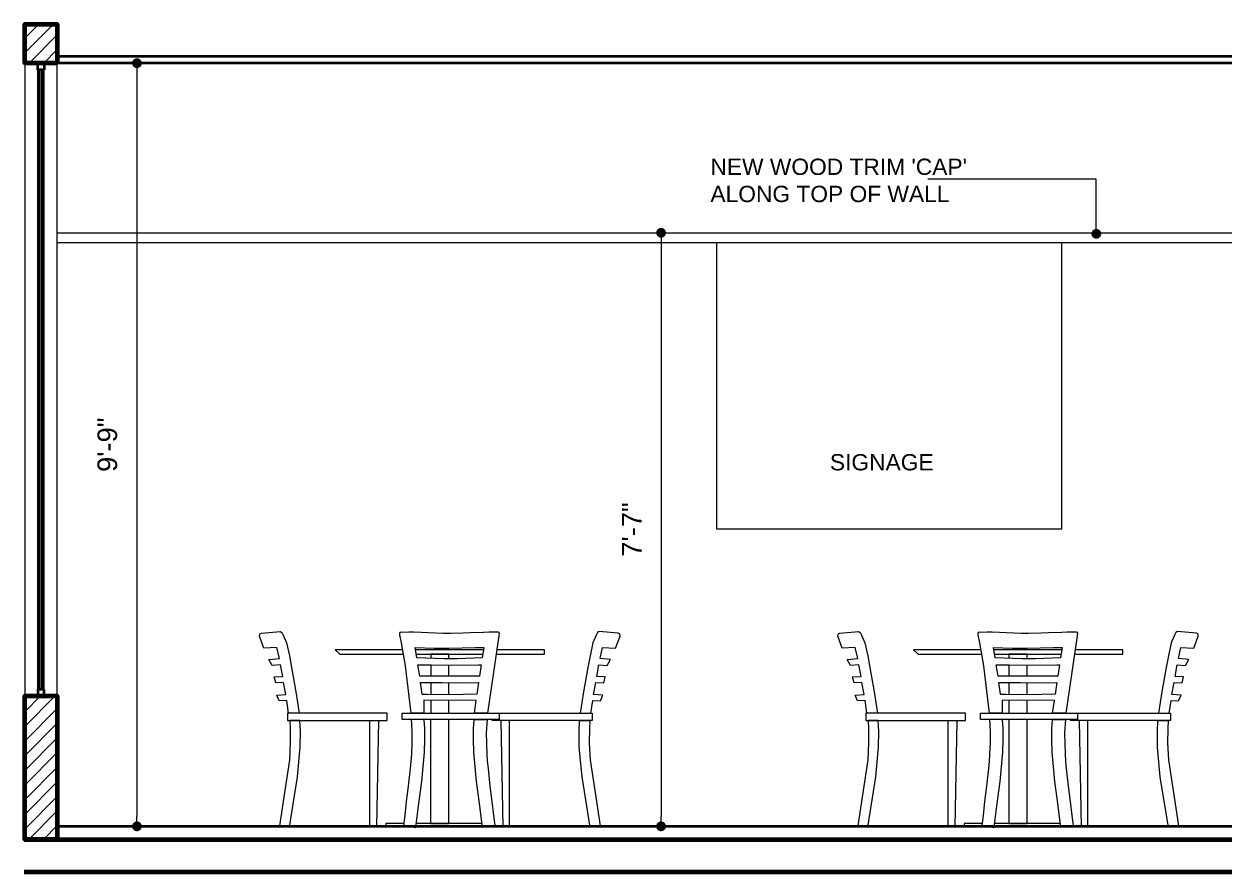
# Model space of a CAD drawing. Extents: x -566 to 72611, y -487 to 32334.
# Drawn here: x -5.1 to 179.1, y 470 to 600 of the extents above; entities that cross this region are included whole.
import ezdxf

# ---------------------------------------------------------------- set-up
doc = ezdxf.new("R2010")
doc.units = 0
doc.header["$LTSCALE"] = 0.5
doc.header["$MEASUREMENT"] = 0
doc.layers.get('0').update_dxf_attribs({"color": 20, "linetype": 'CONTINUOUS'})
doc.layers.get('DEFPOINTS').update_dxf_attribs({"linetype": 'CONTINUOUS', "lineweight": 5})
for name, color, linetype, lineweight in [('Annotations', 40, 'CONTINUOUS', 5), ('Framing', 142, 'CONTINUOUS', 35), ('hatch', 253, 'CONTINUOUS', 5), ('viewed', 160, 'CONTINUOUS', 13), ('walls', 191, 'CONTINUOUS', 60)]:
    doc.layers.add(name, color=color, linetype=linetype, lineweight=lineweight)
doc.layers.add('layout', color=7, linetype='CONTINUOUS', lineweight=5, true_color=0xcfcfcf)
doc.styles.get("Standard").update_dxf_attribs({"font": 'arial.ttf'})
doc.dimstyles.new('Arch96', dxfattribs={"dimscale": 96, "dimtxt": 0.03125, "dimasz": 0.015625, "dimexe": 0.046875, "dimexo": 0.0625, "dimgap": 0.03125, "dimtad": 1, "dimtoh": 1, "dimdec": 4, "dimzin": 3, "dimdsep": 46, "dimlunit": 4, "dimtxsty": 'Standard', "dimblk": 'DOT', "dimcen": 0, "dimdle": 0.046875, "dimclrd": 256, "dimclre": 256, "dimclrt": 256, "dimaunit": 1, "dimadec": 3, "dimazin": 2, "dimtfac": 1, "dimtdec": 4, "dimtmove": 2, "dimatfit": 3, "dimldrblk": 'ARO14', "dimfxl": 1, "dimfrac": 2, "dimlwd": -1, "dimlwe": -1, "dimarcsym": 0})
pattern_1 = [(225, (520.0315, 375.2067), (1.122532, -1.122532), [])]

# ---------------------------------------------------------------- blocks, each defined once
blk = doc.blocks.new('_Dot')
at = {"color": 0, "linetype": 'ByBlock', "lineweight": -2}
blk.add_line((-0.5, 0), (-1, 0), dxfattribs=at)
at = {"color": 0, "linetype": 'ByBlock', "const_width": 0.5}
blk.add_lwpolyline([(-0.25, 0, 1), (0.25, 0, 1)], format="xyb", close=True, dxfattribs=at)
blk = doc.blocks.new('*D44')
at = {"layer": 'Annotations', "transparency": 16777216}
for p, q in [((6, 593.96), (16.72, 593.96)), ((12.22, 592.46), (12.22, 478.46)), ((6.01, 476.96), (16.72, 476.96))]:
    blk.add_line(p, q, dxfattribs=at)
at = {"layer": 'DEFPOINTS', "color": 0, "transparency": 16777216}
for p in [(0, 593.96), (0.01, 476.96), (12.22, 476.96)]:
    blk.add_point(p, dxfattribs=at)
at = {"layer": 'Annotations', "transparency": 16777216, "xscale": 1.5, "yscale": 1.5, "zscale": 1.5}
for p, rotation in [((12.22, 593.96), 90), ((12.22, 476.96), 270)]:
    blk.add_blockref('_Dot', p, dxfattribs=dict(at, rotation=rotation))
at = {"layer": 'Annotations', "transparency": 16777216, "insert": (7.69, 535.46), "char_height": 3, "attachment_point": 5, "rotation": 90}
blk.add_mtext('9\'-9"', dxfattribs=at)
blk = doc.blocks.new('ARO14')
blk.add_line((0, 0), (-1.02, 0))
at = {"const_width": 0.0625}
blk.add_lwpolyline([(-0.77, 0.47), (0, 0), (-0.77, -0.47)], dxfattribs=at)
blk = doc.blocks.new('*D45')
at = {"layer": 'Annotations', "transparency": 16777216}
for p, q in [((87.34, 567.96), (97.13, 567.96)), ((92.63, 566.46), (92.63, 478.46)), ((87.34, 476.96), (97.13, 476.96))]:
    blk.add_line(p, q, dxfattribs=at)
at = {"layer": 'DEFPOINTS', "color": 0, "transparency": 16777216}
for p in [(81.34, 567.96), (81.34, 476.96), (92.63, 476.96)]:
    blk.add_point(p, dxfattribs=at)
at = {"layer": 'Annotations', "transparency": 16777216, "xscale": 1.5, "yscale": 1.5, "zscale": 1.5}
for p, rotation in [((92.63, 567.96), 90), ((92.63, 476.96), 270)]:
    blk.add_blockref('_Dot', p, dxfattribs=dict(at, rotation=rotation))
at = {"layer": 'Annotations', "transparency": 16777216, "insert": (88.13, 522.46), "char_height": 3, "attachment_point": 5, "rotation": 90}
blk.add_mtext('7\'-7"', dxfattribs=at)

msp = doc.modelspace()

# ---------------------------------------------------------------- hatches: boundary and pattern name
at = {"layer": 'hatch'}
h = msp.add_hatch(dxfattribs=at)
h.set_pattern_fill('ANSI31', color=256, scale=0.5, style=0)
h.set_pattern_definition(pattern_1)
h.paths.add_polyline_path([(0.00023, 593.96138), (-5, 593.96138), (-5, 599.96138), (0.00023, 599.96138)])
h = msp.add_hatch(dxfattribs=at)
h.set_pattern_fill('ANSI31', color=256, scale=0.5, style=0)
h.set_pattern_definition(pattern_1)
h.paths.add_polyline_path([(0.00592, 474.96138), (-5, 474.96138), (-5, 496.95075), (0.00592, 496.95075)])

# ---------------------------------------------------------------- linework, layer by layer
msp.add_line((286.98893, 476.96138), (0.00592, 476.96138))
at = {"layer": 'Framing'}
for p, q in [((575.25, 594.96138, -80), (0.00018, 594.96138)), ((575.25, 593.96138, -80), (0.00023, 593.96138)), ((-2.74704, 497.95075), (-2.74704, 592.96138)), ((-2.24704, 497.95075), (-2.24704, 592.96138)), ((0.00592, 476.96138), (575.25, 476.96138)), ((0.00592, 476.96138), (575.25, 476.96138))]:
    msp.add_line(p, q, dxfattribs=at)
for points in [[(-1.99704, 592.96138), (-2.99704, 592.96138), (-2.99704, 593.96138), (-1.99704, 593.96138)], [(-1.99704, 497.95075), (-2.99704, 497.95075), (-2.99704, 496.95075), (-1.99704, 496.95075)]]:
    msp.add_lwpolyline(points, close=True, dxfattribs=at)
at = {"layer": 'layout'}
for points in [[(31.31254, 506.56703), (34.20618, 506.82388), (34.44619, 506.68673), (34.65191, 506.27528), (35.16621, 505.07524), (35.61195, 503.12087), (35.93767, 501.28651), (36.60627, 497.56636), (37.12058, 494.30909), (35.4748, 494.30909), (35.19468, 496.26345), (34.03474, 496.19488), (33.65758, 497.05205), (35.0612, 497.14862), (34.71878, 498.98744), (33.52043, 498.93784), (33.28042, 499.8636), (34.59226, 499.91356), (34.25761, 501.74081), (32.97184, 501.61224), (32.45753, 502.53799), (34.08327, 502.70679), (33.69187, 504.35521), (31.70322, 504.25234), (31.01748, 506.13814), (31.05035, 506.34386), (31.10788, 506.45605), (31.21719, 506.50779), (31.32076, 506.58252)], [(86.03187, 506.56703), (83.13824, 506.82388), (82.89823, 506.68673), (82.69251, 506.27528), (82.1782, 505.07524), (81.73247, 503.12087), (81.40674, 501.28651), (80.73814, 497.56636), (80.22384, 494.30909), (81.86962, 494.30909), (82.14974, 496.26345), (83.30967, 496.19488), (83.68683, 497.05205), (82.28321, 497.14862), (82.62563, 498.98744), (83.82398, 498.93784), (84.06399, 499.8636), (82.75216, 499.91356), (83.08681, 501.74081), (84.37257, 501.61224), (84.88688, 502.53799), (83.26114, 502.70679), (83.65255, 504.35521), (85.6412, 504.25234), (86.32694, 506.13814), (86.29406, 506.34386), (86.23653, 506.45605), (86.12722, 506.50779), (86.02365, 506.58252)], [(120.03153, 506.56703), (122.92517, 506.82388), (123.16517, 506.68673), (123.3709, 506.27528), (123.8852, 505.07524), (124.33094, 503.12087), (124.65666, 501.28651), (125.32526, 497.56636), (125.83957, 494.30909), (124.19379, 494.30909), (123.91367, 496.26345), (122.75373, 496.19488), (122.37657, 497.05205), (123.78019, 497.14862), (123.43777, 498.98744), (122.23942, 498.93784), (121.99941, 499.8636), (123.31125, 499.91356), (122.9766, 501.74081), (121.69083, 501.61224), (121.17652, 502.53799), (122.80226, 502.70679), (122.41086, 504.35521), (120.42221, 504.25234), (119.73647, 506.13814), (119.76934, 506.34386), (119.82687, 506.45605), (119.93618, 506.50779), (120.03975, 506.58252)], [(174.75086, 506.56703), (171.85723, 506.82388), (171.61722, 506.68673), (171.4115, 506.27528), (170.89719, 505.07524), (170.45146, 503.12087), (170.12573, 501.28651), (169.45713, 497.56636), (168.94282, 494.30909), (170.58861, 494.30909), (170.86872, 496.26345), (172.02866, 496.19488), (172.40582, 497.05205), (171.0022, 497.14862), (171.34462, 498.98744), (172.54297, 498.93784), (172.78298, 499.8636), (171.47115, 499.91356), (171.8058, 501.74081), (173.09156, 501.61224), (173.60587, 502.53799), (171.98013, 502.70679), (172.37153, 504.35521), (174.36019, 504.25234), (175.04593, 506.13814), (175.01305, 506.34386), (174.95552, 506.45605), (174.84621, 506.50779), (174.74264, 506.58252)], [(52.99539, 504.01301), (42.60651, 504.01234), (43.3485, 503.36717), (53.10303, 503.36717)], [(65.36651, 504.01381), (54.97518, 504.01314)], [(55.07838, 503.36717), (65.26234, 503.36717)], [(60.05856, 502.64085), (60.05865, 503.36717), (57.28139, 503.36717), (57.28131, 502.72414)], [(67.33056, 503.36717), (74.73706, 503.36717), (74.7379, 504.01442), (67.42472, 504.01394)], [(141.71438, 504.01301), (131.3255, 504.01234), (132.06749, 503.36717), (141.82202, 503.36717)], [(154.0855, 504.01381), (143.69417, 504.01314)], [(143.79737, 503.36717), (153.98133, 503.36717)], [(148.77755, 502.64085), (148.77764, 503.36717), (146.00038, 503.36717), (146.0003, 502.72414)], [(156.04955, 503.36717), (163.45605, 503.36717), (163.45689, 504.01442), (156.14371, 504.01394)], [(57.28119, 501.72723), (57.28097, 499.96646)], [(60.05823, 499.96646), (60.05844, 501.67259)], [(146.00018, 501.72723), (145.99996, 499.96646)], [(148.77721, 499.96646), (148.77743, 501.67259)], [(57.28085, 498.99841), (57.28062, 497.15137)], [(60.05787, 497.13081), (60.0581, 498.98186)], [(145.99984, 498.99841), (145.99961, 497.15137)], [(148.77686, 497.13081), (148.77709, 498.98186)], [(57.28051, 496.28684), (57.28027, 494.31806)], [(60.05752, 494.31806), (60.05777, 496.28195)], [(145.9995, 496.28684), (145.99926, 494.31806)], [(148.77651, 494.31806), (148.77676, 496.28195)], [(67.77983, 494.30909), (82.04105, 494.30909), (82.04105, 493.17761), (66.71472, 493.17761), (66.71472, 493.33216)], [(156.49882, 494.30909), (170.76004, 494.30909), (170.76004, 493.17761), (155.43371, 493.17761), (155.43371, 493.33216)], [(57.28015, 493.33216), (57.27816, 477.39368), (60.05542, 477.39368), (60.0574, 493.33216)], [(145.99913, 493.33216), (145.99715, 477.39368), (148.77441, 477.39368), (148.77639, 493.33216)], [(53.14163, 477.39368), (50.38274, 477.39368), (50.38274, 476.96138), (66.95084, 476.96138), (66.95084, 477.03898)], [(65.14314, 477.39368), (55.0771, 477.39368)], [(141.86062, 477.39368), (139.10173, 477.39368), (139.10173, 476.96138), (155.66983, 476.96138), (155.66983, 477.03898)], [(153.86213, 477.39368), (143.79609, 477.39368)]]:
    msp.add_lwpolyline(points, dxfattribs=at)
for points in [[(67.6361, 506.7553), (67.77325, 506.54958), (67.73896, 506.17242), (66.01316, 494.31806), (63.98086, 494.31806), (64.2567, 496.27454), (56.2203, 496.28871), (56.21682, 494.31806), (54.27399, 494.31806), (53.40695, 501.54366), (52.81944, 505.06875), (52.56257, 506.33406), (52.56692, 506.56672), (52.65263, 506.70387), (52.77264, 506.7553), (52.91902, 506.74739), (53.9324, 506.79524), (54.68949, 506.75542), (58.00142, 506.61815), (59.17511, 506.57789), (60.29866, 506.58387), (62.21874, 506.61815), (63.35021, 506.65244), (65.40744, 506.72102), (66.23033, 506.78959)], [(156.35509, 506.7553), (156.49223, 506.54958), (156.45795, 506.17242), (154.73215, 494.31806), (152.69985, 494.31806), (152.97569, 496.27454), (144.93929, 496.28871), (144.93581, 494.31806), (142.99298, 494.31806), (142.12594, 501.54366), (141.53843, 505.06875), (141.28156, 506.33406), (141.28591, 506.56672), (141.37162, 506.70387), (141.49163, 506.7553), (141.63801, 506.74739), (142.65139, 506.79524), (143.40848, 506.75542), (146.72041, 506.61815), (147.8941, 506.57789), (149.01765, 506.58387), (150.93772, 506.61815), (152.0692, 506.65244), (154.12643, 506.72102), (154.94932, 506.78959)], [(65.42703, 504.38949), (65.16743, 502.778), (61.36156, 502.64085), (59.30433, 502.64085), (55.16721, 502.81118), (54.9139, 504.39665), (57.7957, 504.28663), (60.04538, 504.29698), (64.08738, 504.35521)], [(154.14602, 504.38949), (153.88642, 502.778), (150.08055, 502.64085), (148.02332, 502.64085), (143.8862, 502.81118), (143.63289, 504.39665), (146.51469, 504.28663), (148.76437, 504.29698), (152.80637, 504.35521)], [(65.01247, 501.73156), (64.75205, 499.96646), (55.63561, 499.96646), (55.30989, 501.73224), (57.33282, 501.7271), (60.50438, 501.66367), (64.64268, 501.73448)], [(153.73146, 501.73156), (153.47104, 499.96646), (144.3546, 499.96646), (144.02887, 501.73224), (146.05181, 501.7271), (149.22337, 501.66367), (153.36167, 501.73448)], [(64.6104, 499.00642), (64.36242, 497.21721), (60.17865, 497.12991), (56.80137, 497.15492), (56.04706, 497.1892), (55.96466, 497.21854), (55.71888, 499.00642), (59.06432, 498.98928), (61.36156, 498.97213)], [(153.32939, 499.00642), (153.08141, 497.21721), (148.89764, 497.12991), (145.52036, 497.15492), (144.76605, 497.1892), (144.68365, 497.21854), (144.43787, 499.00642), (147.78331, 498.98928), (150.08055, 498.97213)], [(50.6297, 494.30909), (35.30336, 494.30909), (35.30336, 493.17761), (50.6297, 493.17761)], [(52.88849, 494.31806), (67.77983, 494.31806), (67.77983, 493.33216), (52.88849, 493.33216)], [(139.34869, 494.30909), (124.02235, 494.30909), (124.02235, 493.17761), (139.34869, 493.17761)], [(141.60748, 494.31806), (156.49882, 494.31806), (156.49882, 493.33216), (141.60748, 493.33216)], [(35.61195, 476.82267), (36.84628, 484.53726), (37.27487, 489.11459), (37.29201, 491.54897), (37.22344, 493.17761), (35.66338, 493.17761), (35.71481, 491.94328), (35.73195, 489.7489), (35.61195, 487.17737), (34.48047, 479.73707), (34.06903, 477.02839)], [(47.9553, 476.85695), (47.9553, 493.17761), (49.29165, 493.17761), (48.98392, 476.85695)], [(55.00735, 476.79808), (55.39569, 480.11423), (55.90999, 483.81723), (56.32144, 488.30884), (56.39001, 490.33178), (56.39001, 491.94328), (56.28517, 493.25739), (56.25287, 493.33216), (54.29291, 493.33216), (54.33279, 492.66331), (54.40136, 491.22325), (54.38422, 489.69747), (54.31564, 488.03455), (54.24707, 486.93736), (54.14421, 485.84017), (53.85277, 483.13149), (53.54418, 480.76568), (53.30418, 478.63988), (53.09845, 477.06268)], [(65.21289, 476.79808), (64.82455, 480.11423), (64.31025, 483.81723), (63.8988, 488.30884), (63.83023, 490.33178), (63.83023, 491.94328), (63.93507, 493.25739), (63.95959, 493.33216), (65.9281, 493.33216), (65.88745, 492.66331), (65.81888, 491.22325), (65.83602, 489.69747), (65.9046, 488.03455), (65.97317, 486.93736), (66.07603, 485.84017), (66.36747, 483.13149), (66.67606, 480.76568), (66.91607, 478.63988), (67.12179, 477.06268)], [(69.38911, 476.85695), (69.38911, 493.17761), (68.05276, 493.17761), (68.3605, 476.85695)], [(81.73247, 476.82267), (80.49813, 484.53726), (80.06954, 489.11459), (80.0524, 491.54897), (80.12097, 493.17761), (81.68104, 493.17761), (81.62961, 491.94328), (81.61246, 489.7489), (81.73247, 487.17737), (82.86394, 479.73707), (83.27539, 477.02839)], [(124.33094, 476.82267), (125.56527, 484.53726), (125.99386, 489.11459), (126.011, 491.54897), (125.94243, 493.17761), (124.38237, 493.17761), (124.4338, 491.94328), (124.45094, 489.7489), (124.33094, 487.17737), (123.19946, 479.73707), (122.78802, 477.02839)], [(136.67429, 476.85695), (136.67429, 493.17761), (138.01064, 493.17761), (137.7029, 476.85695)], [(143.72634, 476.79808), (144.11468, 480.11423), (144.62898, 483.81723), (145.04043, 488.30884), (145.109, 490.33178), (145.109, 491.94328), (145.00416, 493.25739), (144.97186, 493.33216), (143.0119, 493.33216), (143.05178, 492.66331), (143.12035, 491.22325), (143.10321, 489.69747), (143.03463, 488.03455), (142.96606, 486.93736), (142.8632, 485.84017), (142.57176, 483.13149), (142.26317, 480.76568), (142.02316, 478.63988), (141.81744, 477.06268)], [(153.93188, 476.79808), (153.54354, 480.11423), (153.02924, 483.81723), (152.61779, 488.30884), (152.54922, 490.33178), (152.54922, 491.94328), (152.65406, 493.25739), (152.67858, 493.33216), (154.64709, 493.33216), (154.60644, 492.66331), (154.53787, 491.22325), (154.55501, 489.69747), (154.62359, 488.03455), (154.69216, 486.93736), (154.79502, 485.84017), (155.08646, 483.13149), (155.39505, 480.76568), (155.63506, 478.63988), (155.84078, 477.06268)], [(158.1081, 476.85695), (158.1081, 493.17761), (156.77175, 493.17761), (157.07949, 476.85695)], [(170.45146, 476.82267), (169.21712, 484.53726), (168.78853, 489.11459), (168.77139, 491.54897), (168.83996, 493.17761), (170.40003, 493.17761), (170.3486, 491.94328), (170.33145, 489.7489), (170.45146, 487.17737), (171.58293, 479.73707), (171.99438, 477.02839)]]:
    msp.add_lwpolyline(points, close=True, dxfattribs=at)
at = {"layer": 'viewed'}
for p, q in [((-5, 593.96138), (-5, 496.95075)), ((0.00592, 496.95075), (0.00023, 593.96138)), ((-2.99704, 496.95075), (-2.99704, 592.96138)), ((-1.99704, 496.95075), (-1.99704, 592.96138)), ((-0.09694, 567.95959), (327.51628, 567.95959)), ((-0.09694, 566.44959), (326.01628, 566.44959))]:
    msp.add_line(p, q, dxfattribs=at)
msp.add_lwpolyline([(101.14781, 566.44959), (101.14781, 522.56765), (154.11744, 522.56765), (154.11744, 566.44959)], dxfattribs=at)
at = {"layer": 'walls'}
for p, q in [((-5.10286, 476.96138), (-5, 476.96138)), ((-5.10286, 474.96138), (767.5, 474.96138)), ((-5.10286, 469.96138), (767.5, 469.96138))]:
    msp.add_line(p, q, dxfattribs=at)
for points in [[(0.00023, 593.96138), (-5, 593.96138), (-5, 599.96138), (0.00023, 599.96138)], [(0.00592, 474.96138), (-5, 474.96138), (-5, 496.95075), (0.00592, 496.95075)]]:
    msp.add_lwpolyline(points, close=True, dxfattribs=at)

# ---------------------------------------------------------------- texts
at = {"layer": 'Annotations', "char_height": 2.5, "attachment_point": 1}
for s, insert in [("{\\f@Arial Unicode MS|b0|i0|c0|p34;NEW WOOD TRIM 'CAP' ALONG TOP OF WALL}", (100.19648, 579.32736, -6)), ('SIGNAGE ', (118.52642, 534.02821, 34))]:
    msp.add_mtext_dynamic_manual_height_columns(s, width=49.0944694, gutter_width=12.5, heights=[0], dxfattribs=dict(at, insert=insert))

# ---------------------------------------------------------------- dimensions: what is measured, and where the dimension line sits
at = {"layer": 'Annotations'}
for base, p1, p2, picture, middle in [((12.21944, 476.96138), (0.00023, 593.96138), (0.00592, 476.96138), '*D44', (7.68772, 535.46138)), ((92.63042, 476.96138), (81.34446, 567.95959), (81.34446, 476.96138), '*D45', (88.13042, 522.46048))]:
    dim = msp.add_linear_dim(base=base, p1=p1, p2=p2, angle=90, dimstyle='Arch96', dxfattribs=at)
    dim.commit()
    dim.dimension.update_dxf_attribs({"geometry": picture, "text_midpoint": middle})

# ---------------------------------------------------------------- leaders
msp.add_leader([(159.39907, 567.79538, -40), (159.39907, 576.19379, -40), (133.5725, 576.19379, -40)], dimstyle='Arch96', override={"dimtad": 0, "dimldrblk": 'Dot'}, dxfattribs=at)

doc.saveas('drawing.dxf')
